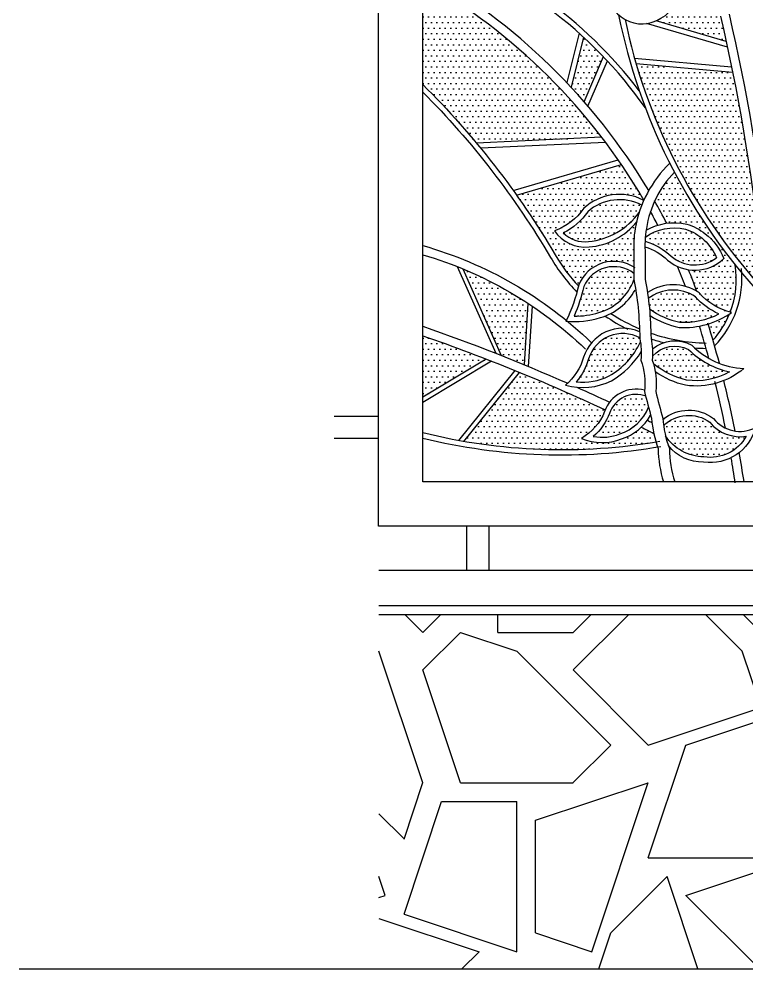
# Model space of a CAD drawing. Extents: x -51224 to -13975, y -20628 to 9094.
# Drawn here: x -40541 to -39719, y -18362 to -17289 of the extents above; entities that cross this region are included whole.
import ezdxf

# ---------------------------------------------------------------- set-up
doc = ezdxf.new("R2010")
doc.units = 0
doc.header["$LTSCALE"] = 5
doc.header["$MEASUREMENT"] = 0
doc.layers.get('0').update_dxf_attribs({"linetype": 'CONTINUOUS'})
for name, color, linetype in [('0-3', 3, 'CONTINUOUS'), ('0-4', 4, 'CONTINUOUS'), ('0-BCA', 33, 'CONTINUOUS'), ('0-HATCH', 8, 'CONTINUOUS'), ('1', 8, 'CONTINUOUS'), ('MET', 2, 'CONTINUOUS')]:
    doc.layers.add(name, color=color, linetype=linetype)
pattern_1 = [(0, (-68228.711, -13824.664), (3.125, 6.25), [0, -6.25])]

msp = doc.modelspace()

# ---------------------------------------------------------------- hatches: boundary and pattern name
at = {"layer": '0-HATCH'}
h = msp.add_hatch(dxfattribs=at)
h.set_pattern_fill('GRAVEL', color=256, scale=600, angle=45, style=0)
h.set_pattern_definition([(135, (-6993.13, -13739.8), (-6e-14, 848.528), [180, -420]), (135, (-7205.26, -13442.8), (-6e-14, 848.528), [150, -450]), (135, (-7162.84, -13442.8), (-6e-14, 848.528), [120, -480]), (135, (-6929.5, -13464.04), (-6e-14, 848.528), [90, -90, 120, -300]), (135, (-6908.3, -13442.8), (-6e-14, 848.528), [120, -30, 150, -300]), (135, (-6632.5, -13548.9), (-6e-14, 848.528), [150, -450]), (135, (-7014.35, -13124.6), (-6e-14, 848.528), [150, -450]), (45, (-6823.4, -13739.8), (848.528, 1e-13), [90, -510]), (45, (-6568.87, -13358), (848.528, 1e-13), [60, -540]), (45, (-6993.13, -13739.8), (848.528, 1e-13), [90, -510]), (45, (-6653.7, -13315.55), (848.528, 1e-13), [30, -570]), (45, (-6844.64, -13464.04), (848.528, 1e-13), [90, -510]), (45, (-7035.56, -13570.1), (848.528, 1e-13), [150, -450]), (45, (-6781, -13230.7), (848.528, 1e-13), [90, -510]), (45, (-6993.13, -13358), (848.528, 1e-13), [120, -480]), (45, (-7014.35, -13336.76), (848.528, 1e-13), [120, -480]), (45, (-7247.7, -13485.25), (848.528, 1e-13), [60, -540]), (45, (-7247.7, -13358), (848.528, 1e-13), [150, -450]), (90, (-6908.3, -13739.8), (424.264, 424.264), [254.558, -593.97]), (90, (-6929.5, -13676.17), (424.264, 424.264), [127.279, -721.249]), (90, (-6887.07, -13251.9), (424.264, 424.264), [169.706, -678.823]), (90, (-6865.85, -13230.7), (424.264, 424.264), [127.279, -721.249]), (7e-15, (-6759.8, -13421.6), (424.264, -424.264), [42.427, -806.102]), (7e-15, (-6908.3, -13739.8), (424.264, -424.264), [84.853, -763.676]), (7e-15, (-6908.3, -13485.25), (424.264, -424.264), [84.853, -763.676]), (7e-15, (-6908.3, -13273.1), (424.264, -424.264), [84.853, -763.676]), (7e-15, (-6950.7, -13061), (424.264, -424.264), [127.279, -721.249]), (7e-15, (-6971.9, -13082.2), (424.264, -424.264), [84.853, -763.676]), (7e-15, (-6908.3, -13061), (424.264, -424.264), [84.853, -763.676]), (7e-15, (-7162.84, -13570.1), (424.264, -424.264), [127.279, -721.249]), (108.43495, (-7035.56, -13188.27), (-424.264, 424.264), [67.08, -1274.561]), (108.43495, (-7035.56, -13400.4), (-424.264, 424.264), [67.08, -1274.561]), (108.43495, (-6759.8, -13421.6), (-424.264, 424.264), [134.16, -1207.481]), (108.43495, (-6674.93, -13294.33), (-424.264, 424.264), [134.16, -1207.481]), (108.43495, (-6781, -13400.4), (-424.264, 424.264), [134.16, -1207.481]), (108.43495, (-6950.7, -13061), (-424.264, 424.264), [134.16, -1207.481]), (108.43495, (-6759.8, -13676.17), (-424.264, 424.264), [201.246, -1140.395]), (108.43495, (-6738.57, -13654.96), (-424.264, 424.264), [201.246, -1140.395]), (108.43495, (-6568.87, -13485.25), (-424.264, 424.264), [201.246, -1140.395]), (71.56505, (-6802.21, -13294.33), (424.264, 424.264), [67.08, -1274.561]), (71.56505, (-7014.35, -13124.63), (424.264, 424.264), [67.08, -805.001, 134.16, -335.4]), (71.56505, (-7014.35, -13209.48), (424.264, 424.264), [134.16, -1207.481]), (71.56505, (-6717.36, -13421.6), (424.264, 424.264), [134.16, -1207.481]), (71.56505, (-6696.15, -13442.83), (424.264, 424.264), [134.16, -1207.481]), (71.56505, (-6802.21, -13251.9), (424.264, 424.264), [201.246, -1140.395]), (18.43495, (-6802.21, -13464.04), (424.264, 424.264), [67.08, -1274.561]), (18.43495, (-7120.4, -13230.7), (424.264, 424.264), [67.08, -1274.561]), (18.43495, (-7162.84, -13442.83), (424.264, 424.264), [134.16, -1207.481]), (18.43495, (-7120.4, -13442.83), (424.264, 424.264), [134.16, -1207.481]), (18.43495, (-6865.85, -13103.42), (424.264, 424.264), [134.16, -1207.481]), (18.43495, (-6738.57, -13654.96), (424.264, 424.264), [134.16, -1207.481]), (18.43495, (-7120.4, -13612.53), (424.264, 424.264), [201.246, -1140.395]), (341.56505, (-7014.35, -13209.48), (424.264, -424.264), [134.16, -1207.481]), (341.56505, (-7056.77, -13209.48), (424.264, -424.264), [134.16, -1207.481]), (341.56505, (-6950.7, -13739.8), (424.264, -424.264), [67.08, -1274.561]), (341.56505, (-6908.28, -13442.83), (424.264, -424.264), [67.08, -1274.561]), (341.56505, (-6865.85, -13230.7), (424.264, -424.264), [67.08, -1274.561])])
h.paths.add_polyline_path([(-40134.8, -17962.1), (-39002.2, -17962.1), (-39002.2, -18362.1), (-40134.8, -18362.1)])
at = {"layer": 'MET', "linetype": 'CONTINUOUS'}
h = msp.add_hatch(dxfattribs=at)
h.set_pattern_fill('DOTS', color=256, scale=100, style=0)
h.set_pattern_definition(pattern_1)
h.paths.add_polyline_path([(-39883.4, -17422.9, 0.099038), (-40085.3, -17246), (-40085.3, -17363.5, -0.023587), (-40024.7, -17429.6)])
h.paths.add_polyline_path([(-39844.2, -17519, -0.201809), (-39897.6, -17546.8, -0.279095), (-39936.6, -17528.5, 0.164509), (-39903.7, -17503.2, -0.315427), (-39835.8, -17494.1, -0.00052), (-39835.7, -17493.9, 0.017344), (-39861.1, -17453.8), (-39979.6, -17488.2, -0.021153), (-39935.8, -17555.8, 0.054369), (-39909.6, -17590.9, 0.001844), (-39909.3, -17589.7, -0.461655), (-39847.1, -17569.4, -0.007468), (-39846.9, -17554.7, -0.058651), (-39845.6, -17525.8, -0.012704)])
at = {"layer": 'MET'}
h = msp.add_hatch(dxfattribs=at)
h.set_pattern_fill('DOTS', color=256, scale=100, style=0)
h.set_pattern_definition(pattern_1)
h.paths.add_polyline_path([(-39705.7, -17589.6), (-39700.5, -17595.2, 0.028069), (-39735.6, -17349.8), (-39844.4, -17340.1, 0.111187)])
h.paths.add_polyline_path([(-39780.3, -17274.2, -0.092086), (-39787.4, -17265.5), (-39798.7, -17261.8, -0.259894), (-39816.6, -17288.6, -0.038094), (-39821.8, -17291.5), (-39742.9, -17314.7, 0.003299), (-39749.3, -17286.2, -0.236624)])
h.paths.add_polyline_path([(-39838.5, -17255.7, -0.060634), (-39832.5, -17250.7), (-39865.5, -17239.8, 0.008253), (-39862.4, -17261, 0.187076)])
at = {"layer": 'MET', "linetype": 'CONTINUOUS'}
h = msp.add_hatch(dxfattribs=at)
h.set_pattern_fill('DOTS', color=256, scale=100, style=0)
h.set_pattern_definition(pattern_1)
h.paths.add_polyline_path([(-39881.4, -17331.9, 0.016289), (-39903.8, -17310), (-39918, -17366.4, -0.007974), (-39903.2, -17382.9)])
h.paths.add_polyline_path([(-39732.8, -17566.9, -0.047669), (-39801.2, -17462.5, 0.085747), (-39823.6, -17494.9, -0.010283), (-39809.9, -17520, -0.088971), (-39787.3, -17520.9, -0.090608), (-39766.6, -17531.9, -0.140702), (-39745.5, -17560, -0.233474), (-39785.4, -17572.5, -0.009509), (-39775.8, -17597.1, -0.012903), (-39773.5, -17598.6, 0.152599), (-39738.3, -17620.5, 0.136221)])
h.paths.add_polyline_path([(-39739, -17622.5, -0.071251), (-39763.3, -17633.8, -0.003893), (-39757.8, -17651.9, 0.087448)])
at = {"layer": 'MET'}
h = msp.add_hatch(dxfattribs=at)
h.set_pattern_fill('DOTS', scale=100, style=0)
h.set_pattern_definition(pattern_1)
h.paths.add_polyline_path([(-39841.1, -17507.8, -0.015951), (-39838.2, -17499.7, 0.314344), (-39899.1, -17507.1, -0.131146), (-39926.8, -17531, 0.223388), (-39898.2, -17540.8, 0.213147)])
h.paths.add_polyline_path([(-39804.9, -17557.3, 0.347577), (-39753.8, -17559.1, 0.222597), (-39788.8, -17526.7, 0.206856), (-39834.1, -17535.7, 0.009459), (-39834.4, -17540.3, -0.11711)])
h = msp.add_hatch(dxfattribs=at)
h.set_pattern_fill('DOTS', scale=100, style=0)
h.set_pattern_definition(pattern_1)
h.paths.add_polyline_path([(-39846.9, -17583.9, 0.000117), (-39846.9, -17583.7, -0.003517), (-39847.1, -17576.7, 0.489687), (-39903.6, -17591.5, -0.048306), (-39914.5, -17625, 0.074583), (-39886.5, -17620.9, 0.23813)])
h.paths.add_polyline_path([(-39830.8, -17605.1, -0.004907), (-39829.5, -17615.3, -0.000458), (-39829.3, -17616.8, 0.101386), (-39795.1, -17631.8, 0.129701), (-39751, -17622.4, -0.109915), (-39777.5, -17603.1, 0.323746)])
h.paths.add_polyline_path([(-39839.6, -17653.9, 0.01156), (-39840.3, -17650, 0.000146), (-39840.3, -17649.5, 0.472912), (-39898.1, -17673, -0.105823), (-39912, -17699.1, 0.145286), (-39875.1, -17692.5, 0.159444)])
h.paths.add_polyline_path([(-39787.5, -17697.1, 0.164545), (-39739, -17688, -0.142619), (-39785.2, -17662.6, 0.348834), (-39826, -17670.2, -0.012315), (-39826.3, -17674.5, -0.014463), (-39824.9, -17678.9, 0.111348)])
h.paths.add_polyline_path([(-39830.5, -17727.8, -0.00325), (-39833.8, -17715.2, 0.420078), (-39874.5, -17734.7, -0.122003), (-39892.8, -17760.8, 0.14191), (-39862.9, -17757.9, 0.223667)])
h.paths.add_polyline_path([(-39768, -17783.8, 0.31487), (-39720.1, -17760.5, -0.271394), (-39761.3, -17744.7, 0.367571), (-39813.5, -17748.7, 0.021902), (-39811.3, -17760, 0.248649)])
at = {"layer": 'MET', "linetype": 'CONTINUOUS'}
h = msp.add_hatch(dxfattribs=at)
h.set_pattern_fill('DOTS', color=256, scale=100, style=0)
h.set_pattern_definition(pattern_1)
h.paths.add_polyline_path([(-39966.4, -17610.5, 0.046925), (-40040, -17571.6), (-39996.8, -17669.3, -0.003181), (-39970.6, -17679.9)])
h.paths.add_polyline_path([(-40013.7, -17673.4, 0.00864), (-40085.3, -17647), (-40085.3, -17716.5)])
h.paths.add_polyline_path([(-39880.1, -17732.7, -0.013264), (-39879.4, -17730.8, 0.011996), (-39976.5, -17688.3), (-40039.2, -17766.1, 0.084112), (-39822.1, -17766.9, -0.018968), (-39824.6, -17757.3, 0.001777), (-39838.7, -17750.3, -0.11308), (-39860.9, -17763.5, -0.19603), (-39906.2, -17763, 0.170741)])

# ---------------------------------------------------------------- linework, layer by layer
at = {"color": 3}
for p, q in [((-40185.3, -17737.7, 0), (-40135.3, -17737.7, 0)), ((-40185.3, -17762.7, 0), (-40135.3, -17762.7, 0))]:
    msp.add_line(p, q, dxfattribs=at)
at = {"layer": '0-3', "color": 3, "elevation": 0}
msp.add_lwpolyline([(-40085.3, -16312.1), (-39052.2, -16312.1), (-39052.2, -17812.1), (-40085.3, -17812.1)], close=True, dxfattribs=at)
at = {"layer": '0-4', "color": 4}
msp.add_line((-39002.2, -17862.1), (-40135.3, -17862.1), dxfattribs=at)
at = {"layer": '0-BCA', "color": 3}
for p, q in [((-40135.3, -17862.1), (-40135.3, -16262.1)), ((-40035.9, -17862.1), (-40035.9, -17912.1)), ((-40010.9, -17862.1), (-40010.9, -17912.1)), ((-38901.6, -17962.1), (-40134.8, -17962.1))]:
    msp.add_line(p, q, dxfattribs=at)
at = {"layer": '0-BCA', "color": 5}
for p, q in [((-38901.6, -17912.1), (-40134.8, -17912.1)), ((-40541.1, -18362.1), (-33368.5, -18362.1))]:
    msp.add_line(p, q, dxfattribs=at)
at = {"layer": '1'}
for p, q in [((-39742.9, -17314.7, 0), (-39821.8, -17291.5, 0)), ((-39741.5, -17321.4, 0), (-39832.6, -17294.6, 0)), ((-39908.8, -17305.5, 0), (-39922.9, -17361.2, 0)), ((-39903.8, -17310, 0), (-39918, -17366.4, 0)), ((-39903.2, -17382.9, 0), (-39881.4, -17331.9, 0)), ((-39736.8, -17343.7, 0), (-39846.2, -17333.9, 0)), ((-39898.9, -17387.9, 0), (-39876.9, -17336.7, 0)), ((-39735.6, -17349.8, 0), (-39844.4, -17340.1, 0)), ((-39883.4, -17422.9, 0), (-40024.7, -17429.6, 0)), ((-39879, -17428.7, 0), (-40019.9, -17435.4, 0)), ((-39983.3, -17483, 0), (-39864.7, -17448.6, 0)), ((-39979.6, -17488.2, 0), (-39861.1, -17453.8, 0)), ((-40046.7, -17568.9, 0), (-40002.9, -17666.9, 0)), ((-40040, -17571.6, 0), (-39996.8, -17669.3, 0)), ((-39970.6, -17679.9, 0), (-39966.4, -17610.5, 0)), ((-39965.8, -17681.9, 0), (-39961.6, -17613.7, 0)), ((-40013.7, -17673.4, 0), (-40085.3, -17716.5, 0)), ((-40007.8, -17675.7, 0), (-40085.3, -17722.3, 0)), ((-39981.3, -17686.3, 0), (-40045, -17765.3, 0)), ((-39976.7, -17688.4, 0), (-40039.5, -17766.5, 0)), ((-38901.6, -17952.1), (-40134.8, -17952.1))]:
    msp.add_line(p, q, dxfattribs=at)
at = {"layer": '1', "color": 1, "elevation": 0}
for points in [[(-39835.7, -17493.9, 0.130713), (-40085.3, -17246)], [(-39800.2, -17248.7, 0.332028), (-39838.5, -17255.7, -0.311183), (-39876.9, -17255.1, 0.601436), (-39816.6, -17288.6, 0.370087), (-39800.2, -17248.7, 1.078008)], [(-39864.2, -17284.7, 0.133926), (-39710.2, -17593.6)], [(-39857, -17289.9, 0.131383), (-39705.7, -17589.6)], [(-39749.3, -17286.2, -0.060065), (-39692.5, -17812.1)], [(-39739.6, -17284, -0.060068), (-39682.5, -17812.2)], [(-40085.3, -17363.5, -0.064232), (-39935.8, -17555.8, 0.054369), (-39909.6, -17590.9, 0.054369)], [(-40085.3, -17371.9, -0.062647), (-39941, -17558.8, 0.059051), (-39911.3, -17597.8, 0.059051)], [(-39806.5, -17452.3, 0.157299), (-39845.6, -17525.8, 0.058651), (-39846.9, -17554.7, 0.014697), (-39846.9, -17583.7, -0.015354), (-39842.2, -17615.3, -0.010415), (-39840.3, -17650, -0.071318), (-39839, -17674.5, -0.112487), (-39835.1, -17710, 0.007782), (-39827.1, -17740.3, 0.067424), (-39819.6, -17774.5, 0.073523), (-39813.6, -17812.1)], [(-39801.2, -17462.5, 0.156748), (-39832.9, -17525.8, 0.058651), (-39834.2, -17554.7, 0.014697), (-39834.2, -17583.7, -0.015354), (-39829.5, -17615.3, -0.010415), (-39827.6, -17650, -0.071318), (-39826.3, -17674.5, -0.112487), (-39822.4, -17710, 0.007782), (-39814.4, -17740.3, 0.067424), (-39806.9, -17774.5, 0.073523), (-39800.9, -17812.1)], [(-39836.4, -17493.9, 0.312643), (-39903.7, -17503.2, -0.164509), (-39936.6, -17528.5, 0.279095), (-39897.6, -17546.8, 0.205451), (-39843.5, -17518.2, 2.951473)], [(-39838.2, -17499.7, 0.314344), (-39899.1, -17507.1, -0.131146), (-39926.8, -17531, 0.223388), (-39898.2, -17540.8, 0.213147), (-39841.1, -17507.8, 0.20574)], [(-39809.9, -17520, 0.010283), (-39823.6, -17494.9, 0.010283)], [(-39820, -17522.2, 0.006383), (-39828.3, -17506.9, 0.006383)], [(-39834, -17535.6, -0.206182), (-39788.8, -17526.7, -0.222597), (-39753.8, -17559.1, -0.089432)], [(-39833.3, -17528, -0.187596), (-39787.3, -17520.9, -0.090608), (-39766.6, -17531.9, 2.189733)], [(-39766.6, -17531.9, -0.140702), (-39745.5, -17560, -0.140702)], [(-40085.3, -17545.2, -0.122754), (-39894.8, -17654.9)], [(-39834.5, -17546.6, -0.111431), (-39808.9, -17561.7, 0.385382), (-39745.5, -17560, 0.385382)], [(-39834.2, -17540.4, -0.116422), (-39804.9, -17557.3, 0.347577), (-39753.8, -17559.1, 0.347577)], [(-40085.3, -17555.6, -0.121121), (-39901.8, -17662.1)], [(-39845.6, -17570.4, 0.474677), (-39909.3, -17589.7, -0.061522), (-39923.7, -17630.6, 0.097386), (-39884.8, -17626.6, 0.196314), (-39845.7, -17595.5, 2.951473)], [(-39847.1, -17576.7, 0.489687), (-39903.6, -17591.5, -0.048306), (-39914.5, -17625, 0.074583), (-39886.5, -17620.9, 0.23813), (-39846.9, -17583.9, 0.196463)], [(-39788.6, -17591.4, 0.00894), (-39797.9, -17568.8, 0.00894)], [(-39738.3, -17620.5, 0.136221), (-39732.8, -17566.9)], [(-39775.8, -17597.1, 0.009509), (-39785.4, -17572.5, 0.009509)], [(-39755.9, -17658.6, 0.222034), (-39725.7, -17571.3, 1.559764)], [(-39828.8, -17624.4, 0.090465), (-39795.9, -17637.7, 0.167574), (-39736.7, -17620.9, -0.158491), (-39773.5, -17598.6, 0.31014), (-39831.7, -17598.4, 0.321507)], [(-39829.3, -17616.8, 0.101386), (-39795.1, -17631.8, 0.129701), (-39751, -17622.4, -0.109915), (-39777.5, -17603.1, 0.323746), (-39830.8, -17605.1, 0.305746)], [(-39873, -17621.9, 0.045318), (-39840.7, -17639.2, 0.045318)], [(-39758, -17652.2, 0.088172), (-39739, -17622.5)], [(-39879.4, -17624.8, 0.035559), (-39853.9, -17639.8, 0.035559)], [(-39750.5, -17678.2, 0.009672), (-39763.5, -17633, 0.009672)], [(-40085.3, -17636.4, -0.019811), (-39921.7, -17700.7)], [(-39840.6, -17642.7, 0.450681), (-39903.8, -17671.3, -0.148254), (-39924.1, -17702.8, 0.187658), (-39872.3, -17697.8, 0.132224), (-39838.7, -17665, 0.497796)], [(-39840.3, -17649.5, 0.472912), (-39898.1, -17673, -0.105823), (-39912, -17699.1, 0.145286), (-39875.1, -17692.5, 0.159444), (-39839.6, -17653.9, 0.12411)], [(-39827.8, -17644.2, 0.078817), (-39765.4, -17655.3)], [(-39762.4, -17672.6, 0.007854), (-39773, -17636.2, 0.007854)], [(-40085.3, -17647, -0.025172), (-39879.4, -17730.8)], [(-39827.5, -17650.6, 0.017636), (-39813.4, -17654.8, 0.017636)], [(-39826.1, -17661.9, -0.311484), (-39781.6, -17657.8, 0.188383), (-39723, -17684.1, -0.215235), (-39788.6, -17703, -0.094051), (-39822.9, -17687.9)], [(-39826, -17670.2, -0.348834), (-39785.2, -17662.6, 0.142619), (-39739, -17688, -0.164545), (-39787.5, -17697.1, -0.111348), (-39824.9, -17678.9, -0.105573)], [(-39778.6, -17660.7, 0.015696), (-39765.5, -17661.3)], [(-39743.6, -17751.3, 0.011142), (-39755.5, -17698.9, 0.011142)], [(-39732.7, -17754.7, 0.012097), (-39745.6, -17697.3, 0.012097)], [(-39911.4, -17705.2, -0.004578), (-39874.5, -17722.1)], [(-39834.9, -17708.6, 0.393332), (-39880.1, -17732.7, -0.170741), (-39906.2, -17763, 0.19603), (-39860.9, -17763.5, 0.189489), (-39828.1, -17736.7, 0.189489)], [(-39833.1, -17715.4, 0.426444), (-39874.5, -17734.7, -0.122003), (-39892.8, -17760.8, 0.14191), (-39862.9, -17757.9, 0.223667), (-39830.5, -17727.8, 0.195523)], [(-39814.3, -17741.5, -0.345455), (-39757.1, -17740.4, 0.363771), (-39709.8, -17750.8, -0.384388), (-39768.3, -17789.8, -0.235997), (-39808.1, -17771.1)], [(-39831.5, -17742, -0.000692), (-39830.8, -17743.1)], [(-39813.5, -17748.7, -0.367571), (-39761.3, -17744.7, 0.271394), (-39720.1, -17760.5, -0.31487), (-39768, -17783.8, -0.248649), (-39811.3, -17760, -0.283444)], [(-39838.7, -17750.3, -0.001777), (-39824.6, -17757.3)], [(-39831.9, -17742.5, -0.000653), (-39826.7, -17745.1)], [(-40085.3, -17756.4, 0.104198), (-39817.6, -17766.1)], [(-40085.3, -17762.6, 0.103623), (-39816.5, -17772)], [(-39732.6, -17813.3, 0.005971), (-39737.2, -17784.8, 0.005971)], [(-39722.7, -17811.8, 0.006823), (-39728.1, -17779, 0.006823)]]:
    msp.add_lwpolyline(points, format="xyb", dxfattribs=at)
at = {"layer": '1', "color": 1}
for centre, radius, start, end in [((-40224.2, -17658.2, 0), 479.1, 36.8858, 73.1536), ((-40228.5, -17664.4, 0), 480.6, 34.8349, 72.6703), ((-40426.4, -17839.2, 0), 694.3, 30.8447, 60.5747)]:
    msp.add_arc(centre, radius, start, end, dxfattribs=at)

doc.saveas('drawing.dxf')
